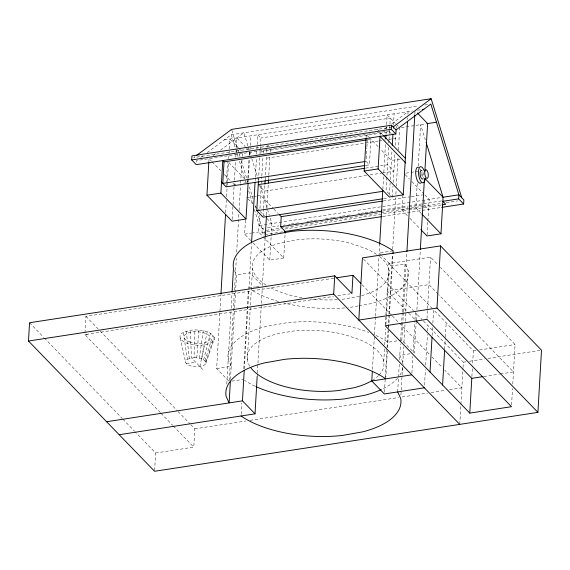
<?xml version="1.0" encoding="UTF-8"?>
<svg xmlns="http://www.w3.org/2000/svg" width="570" height="570" viewBox="0 0 570 570"><rect width="100%" height="100%" fill="white"/><g stroke="black" fill="none" stroke-linecap="round" stroke-linejoin="round"><path stroke-width="0.43" stroke-dasharray="2.85 2.14" d="M187.459 359.2L194.099 357.682L194.406 329.887C201.274 330.115 210.073 330.7 214.106 337.105L205.813 361.971A10.217 4.524 3.3 0 1 193.401 366.539A10.217 4.524 3.3 0 1 187.459 359.2L183.234 332.438L190.116 330.265L194.406 329.887M84.973 332.873L85.927 316.329L333.635 278.26M154.627 470.414L155.631 452.993L135.24 431.925M196.393 162.201L196.486 160.569L390.792 130.708M208.862 161.894L209.047 158.638L211.498 161.175M155.631 452.993L193.779 447.129L194.833 428.839L190.501 424.365M226.133 186.86L226.29 184.21M226.34 183.326L227.558 162.137M228.627 380.931L216.657 368.569L220.896 295.011M225.649 212.596L226.368 200.191M226.568 196.643L227.181 186.012M227.238 185.122L227.387 182.464M227.437 181.581L228.563 162.079M228.769 158.538L229.275 149.675M229.332 148.791L229.888 139.044L238.267 147.694M232.175 219.443L232.973 205.506M233.023 204.637L234.078 186.347M235.923 184.338L234.177 184.609L234.384 181.089M234.434 180.206L235.553 160.847M235.752 157.327L236.009 152.931M236.058 152.048L236.258 148.528M236.315 147.651L236.871 137.969L245.25 146.625M226.789 384.087L230.957 311.762M231.163 308.213L232.033 293.123M229.275 380.66L234.434 291.156M234.484 290.272L236.322 258.367M236.685 252.168L238.88 214.056M239.087 210.515L240.618 183.925M240.668 183.041L242.001 159.999M242.2 156.458L242.457 152.026M230.487 379.392L234.569 308.619M234.619 307.729L236.514 274.882L234.484 270.465M250.764 240.497L244.637 234.163L245.442 220.234M247.608 182.628L247.815 179.108M247.864 178.232L248.976 158.873M249.183 155.353L249.432 150.95L250.743 155.175M248.342 178.944L248.135 182.464L246.931 181.21M248.392 178.061L249.503 158.702M249.71 155.183L249.966 150.786M250.016 149.903L250.216 146.383M250.266 145.507L250.829 135.824M241.174 414.24L241.822 402.919M243.796 368.754L248.349 289.738M244.309 368.847L251.527 243.625M255.153 180.775L255.303 178.125M255.353 177.242L256.479 157.769M256.678 154.228L257.191 145.371M257.241 144.488L257.804 134.755L260.946 137.997L260.504 145.713M247.266 359.948L252.538 268.506M258.509 180.305L259.806 157.776M260.006 154.313L260.454 146.568M253.222 243.034L269.767 260.134L283.725 257.989L258.595 232.018L259.549 215.474M259.948 208.506L261.765 176.964M261.822 176.087L262.934 156.729M263.141 153.209L263.39 148.806M254.363 209.446L259.314 225.485L264.288 230.622L264.053 234.69L261.958 232.524L262.193 228.456L257.483 213.216M263.084 216.315L263.49 209.368M263.54 208.499L264.936 184.195M265.192 179.864L266.539 156.493M266.781 152.204L267.031 147.915M267.081 147.06L267.18 145.343M257.177 376.499L257.334 373.827M257.384 372.944L257.897 364.052M257.946 363.161L262.307 287.594M265.164 238.018L262.407 285.812L249.845 272.831L236.514 274.882M266.489 215.004L266.846 208.805M266.903 207.922L268.228 184.908M268.584 178.716L268.734 176.059M268.791 175.175L269.909 155.703M270.116 152.162L270.322 148.62M269.767 260.134L271.128 236.614M271.178 235.745L271.876 223.554L269.532 215.952M283.725 257.989L285.1 234.12M366.104 137.733L366.289 134.477L368.598 136.857M366.218 158.795L366.866 147.594M366.916 146.732L367.315 139.842M365.904 165.378L369.424 164.837L370.899 139.237L366.503 139.914M380.062 135.589L380.247 132.333M372.459 369.424L374.405 335.637M374.454 334.747L375.48 316.97M375.53 316.079L379.684 244.103M382.848 189.226L383.56 176.835M383.817 172.411L385.548 142.315M386.011 134.349L386.524 125.5M386.574 124.609L387.137 114.876L395.416 123.434M388.583 147.43L386.082 190.822L391.227 196.13M388.833 143.099L388.982 140.498M389.032 139.636L389.331 134.435M389.381 133.572L389.88 124.98M389.93 124.125L390.272 118.118L260.946 137.997M389.417 195.275L390.115 183.084M390.315 179.6L391.982 150.758M393.25 128.763L393.4 126.12M393.45 125.243L394.112 113.8M392.367 197.313L393.015 186.019M393.214 182.542L394.868 153.921M395.366 145.257L395.915 135.76M396.364 128.043L396.456 126.326M385.299 324.9L388.833 263.582L430.528 257.177L437.931 264.822M383.767 361.708L384.536 348.391M384.743 344.843L385.662 328.862M385.918 324.423L386.325 317.319M386.382 316.428L389.039 270.266M384.458 392.181L385.277 377.96M385.327 377.069L386.973 348.619M387.023 347.729L387.999 330.842M388.199 327.28L388.918 314.839M388.968 313.949L392.402 254.434M392.709 249.119L395.666 197.783M395.872 194.242L396.129 189.817M396.328 186.276L398.017 157.071M398.423 149.988L399.698 127.858M385.748 378.836L387.351 350.963M387.557 347.479L388.626 328.94M388.676 328.049L389.445 314.733M389.495 313.849L392.922 254.363M407.393 215.702L401.878 210.002L402.684 196.066M407.614 119.579L407.714 117.819M407.913 114.299L408.07 111.656L391.661 123.847M397.682 391.911L398.487 377.981M398.537 377.105L399.292 364.045M399.541 359.691L400.461 343.796M400.66 340.24L402.249 312.723M402.299 311.833L405.063 263.889L391.74 265.941L382.164 256.051M416.221 321.188L414.376 353.094L401.814 340.112L403.396 312.638M403.446 311.754L406.873 252.375M414.839 114.128L415.046 110.587M400.931 395.053L402.541 367.18M402.741 363.696L403.71 346.866M403.966 342.42L405.142 322.007M405.192 321.117L405.705 312.239M405.755 311.348L408.113 270.508L405.063 263.889M421.351 213.558L415.836 207.858L417.24 183.469M418.252 165.998L420.632 124.638L425.334 139.835M411.896 373.086L412.851 356.542M413.107 352.189L414.924 320.596M414.974 319.713L415.387 312.645L421.964 319.449M416.271 320.304L416.677 313.215M416.884 309.667L420.304 250.294M424.173 200.498L423.93 204.687L428.54 209.446M427.065 235.082L427.828 221.823M427.878 220.939L429.117 199.386L424.515 194.627M426.994 318.488L430.528 257.177M424.515 385.199L425.42 369.524M425.669 365.171L427.443 334.462M427.643 330.928L427.949 325.634M432.138 335.509L432.644 326.66M432.851 323.119L433.613 309.845L473.371 350.913L472.551 365.078M444.65 349.374L445.312 337.875M445.362 336.991L446.182 322.827M459.762 424.379L460.866 405.22M460.916 404.351L462.99 368.377M463.04 367.493L463.346 362.199L422.562 320.069M471.889 376.578L472.501 365.961M511.575 404.957L512.53 388.448M512.779 384.102L515.059 344.508L440.403 267.373M205.813 361.971C204.032 358.858 200.013 358.245 196.764 357.768L198.887 330.037M199.358 358.16L203.248 330.693M199.928 366.56L204.21 344.822M201.702 358.829L207.195 331.818M203.647 359.734L210.458 333.336M205.043 360.803L212.817 335.139M205.891 363.154L214.242 339.1M195.018 156.55L193.608 157.598L392.31 127.06M200.768 157.391L203.618 155.268M207.188 152.618L231.263 134.734L418.53 105.949M213.33 155.46L216.18 153.337M220.462 150.159L243.825 132.803L247.907 145.998M384.529 129.148L387.379 127.032M358.174 305.94L349.738 307.444A87.687 38.853 3.3 0 1 348.085 307.615M359.029 305.784L370.144 303.81A87.687 38.853 3.3 0 0 408.113 270.508M424.686 105.008L428.205 104.467M224.309 139.899L412.431 110.986M417.454 110.217L422.277 109.476M401.323 127.609L425.028 123.968M378.174 141.032L266.439 158.203L265.292 157.028M379.05 140.897L385.213 139.949M388.726 139.408L395.765 138.332L394.055 136.558M243.775 183.134L245.52 182.863M400.147 159.101L391.426 160.441L380.56 149.212M365.591 168.136L387.586 164.758L393.87 171.249L382.434 173.009M366.596 175.439L264.537 191.128L258.26 184.637M370.115 174.897L381.551 173.145M246.746 197.59L252.852 196.65M253.721 196.515L256.343 196.116M257.213 195.98L260.704 195.446L273.379 208.542M405.733 173.152L410.094 172.482M410.97 172.347L414.454 171.812M415.33 171.677L417.945 171.278M383.567 198.666L387.971 197.989M383.197 200.975L410.45 196.785M411.326 196.65L422.755 194.897M259.314 225.485L443.075 197.241M262.193 228.456L263.953 228.185M267.472 227.644L278.901 225.891M283.297 225.214L285.057 224.943M288.57 224.402L290.329 224.131M291.213 223.996L294.726 223.454M295.609 223.319L299.122 222.785M307.038 221.566L308.798 221.295M309.674 221.16L313.194 220.618M314.07 220.483L317.59 219.942M325.498 218.73L331.655 217.783M332.531 217.647L336.051 217.106M339.57 216.564L341.323 216.294M342.207 216.158L350.115 214.947M358.031 213.729L359.791 213.458M360.668 213.322L364.187 212.781M365.064 212.646L369.46 211.969M370.343 211.833L372.98 211.434M376.499 210.893L378.252 210.622M382.648 209.945L408.149 206.027M409.025 205.891L441.558 200.889M382.62 211.035L408.113 207.117M408.989 206.981L422.178 204.958M266.048 230.351L380.347 212.788M381.223 212.653L421.665 206.433M422.548 206.297L441.885 203.326M446.282 202.649L457.71 200.897M244.637 234.163L250.743 233.23M251.612 233.094L258.595 232.018M401.878 210.002L407.985 209.062M408.861 208.926L415.836 207.858M261.958 232.524L281.302 229.553M284.822 229.012L407.913 210.095M408.79 209.96L441.322 204.958M264.936 234.555L282.52 231.855M382.748 216.45L421.508 210.53M422.313 210.366L440.774 207.53M393.129 250.814L379.171 252.959L381.565 255.431M248.449 287.957L255.431 286.888M256.3 286.753L259.792 286.218M160.37 412.609L84.873 334.618L333.464 296.414M337.853 295.737L350.151 293.849M186.433 363.66L195.738 362.235M216.657 368.569L231.242 366.325L228.192 359.706A87.687 38.853 3.3 0 1 266.169 326.411L286.575 322.777A87.687 38.853 3.3 0 1 368.769 332.417M401.814 340.112L387.857 342.257A87.687 38.853 3.3 0 0 373.471 334.348M231.84 381.145L243.176 379.406M410.087 353.756L399.791 355.338L402.84 361.957A87.687 38.853 3.3 0 1 403.083 364.501M473.371 350.913L475.971 350.514M479.448 349.98L515.059 344.508M463.346 362.199L465.975 361.793M469.488 361.252L484.422 358.958M487.934 358.416L539.74 350.457M483.944 376.478L499.584 374.077M500.453 373.941L513.477 371.939L438.822 294.811M194.833 428.839L245.784 421.009M250.173 420.339L398.622 397.518M402.135 396.984L427.607 393.065M431.127 392.523L445.177 390.365M449.573 389.695L461.871 387.799L444.778 370.151M84.873 334.618L87.246 334.519M194.099 357.682L196.764 357.768M396.556 124.609L398.131 126.234M391.198 133.608L389.481 131.841L260.155 151.713L261.295 152.895M377.368 129.354L382.698 134.862M421.009 174.441L424.073 177.612M369.168 137.448L378.145 146.718M405.199 174.669L409.424 179.037M411.839 181.531L423.909 193.999M366.068 161.381L369.424 164.837M409.851 218.232L420.268 228.998M438.202 294.17L428.946 284.608L387.251 291.014L408.113 312.567M388.833 263.582L433.001 309.211M268.278 145.571L269.325 146.654M363.632 259.179L413.535 310.736M408.726 313.201L415.473 320.169M245.848 147.245L248.841 150.33M238.866 148.314L241.26 150.786M362.157 284.786L391.725 315.338M392.345 315.972L429.524 354.39M431.967 356.906L442.341 367.629M228.819 162.507L244.516 178.716M273.985 209.162L278.21 213.529M212.111 161.809L220.697 170.672M224.373 174.47L230.501 180.804M232.952 183.34L234.177 184.609M247.971 198.852L252.873 203.917M255.332 206.454L257.17 208.356M257.783 208.99L259.621 210.886M260.233 211.52L264.523 215.952M266.974 218.488L271.876 223.554M202.678 369.396L191.548 357.903L190.116 330.265M85.927 316.329L99.543 330.393M100.163 331.028L177.512 410.942M178.125 411.583L189.881 423.724M160.982 413.25L172.739 425.391M173.358 426.032L193.779 447.129M29.554 322.734L43.769 337.426M44.389 338.06L122.258 418.515M122.878 419.149L134.62 431.283M248.164 146.825L249.183 150.124M251.783 158.553L258.566 180.498M260.134 185.564L269.268 215.111M231.833 130.238L237.59 148.863M237.854 149.71L238.901 153.102M239.165 153.943L239.949 156.486M241.26 160.719L247.273 180.191M247.537 181.039L248.064 182.735M249.368 186.967L253.037 198.823M255.132 205.592L255.916 208.136M231.263 134.734L235.852 149.582M236.108 150.409L236.878 152.881M237.134 153.729L238.182 157.106M239.486 161.324L246.789 184.965M248.62 190.872L253.052 205.221M180.22 337.982L185.67 362.492M186.305 331.134L189.29 358.423M402.819 367.892A87.687 38.853 3.3 0 1 399.677 375.48M397.618 378.159A87.687 38.853 3.3 0 1 381.907 389.274M255.039 386.161A87.687 38.853 3.3 0 1 244.487 380.29M344.715 307.914A87.687 38.853 3.3 0 1 283.639 302.891M278.416 301.466A87.687 38.853 3.3 0 1 251.819 290.166M379.549 256.514A68.535 30.367 3.3 0 1 359.364 296.293L343.418 299.129A68.535 30.367 3.3 0 1 340.881 299.385M337.426 299.649A68.535 30.367 3.3 0 1 310.593 298.979M302 297.754A68.535 30.367 3.3 0 1 269.767 287.294M266.197 285.2A68.535 30.367 3.3 0 1 282.221 242.485L298.167 239.642A68.535 30.367 3.3 0 1 350.472 243.362L365.42 248.399A68.535 30.367 3.3 0 1 376.699 254.434M379.143 374.982A68.535 30.367 3.3 0 0 360.147 339.841L345.199 334.804A68.535 30.367 3.3 0 0 292.894 331.084L276.942 333.927A68.535 30.367 3.3 0 0 249.831 366.332M378.53 375.623A68.535 30.367 3.3 0 1 373.165 379.891M420.339 169.026A8.172 3.178 81.3 0 1 421.102 170.587M421.729 172.468A8.172 3.178 81.3 0 1 422.413 176.643M214.106 337.105A17.193 7.617 3.3 0 1 193.223 344.786A17.193 7.617 3.3 0 1 183.234 332.438M422.947 172.304A4.375 1.703 81.3 0 1 423.296 178.325M189.532 341.893A13.074 5.793 3.3 0 0 210.159 338.73A13.074 5.793 3.3 0 0 191.805 332.004A13.074 5.793 3.3 0 0 189.532 341.893"/><path stroke-width="0.85" d="M537.916 412.367L436.969 308.078L358.815 320.091L362.399 257.904L440.553 245.891L541.5 350.187L537.916 412.367L154.577 471.283L28.5 341.024L29.554 322.734L334.733 275.837L351.911 293.579L352.965 275.289L336.272 277.854M191.698 159.935L191.933 155.867L391.512 125.193L396.065 129.896L395.829 133.971L196.251 164.645L191.698 159.935L391.276 129.262L395.829 133.971M248.085 183.333L246.026 219.037L232.068 221.181L206.939 195.218L208.812 162.714M246.026 219.037L220.896 193.073L222.77 160.569L224.024 161.866L222.785 183.397L365.192 161.51M220.946 294.127L225.549 214.37M232.083 292.232L233.465 268.263A87.687 38.853 3.3 0 1 271.441 234.961L291.847 231.327A87.687 38.853 3.3 0 1 393.129 250.814L392.972 253.472M230.337 382L229.133 402.905L226.083 396.285A87.687 38.853 3.3 0 1 264.06 362.983L284.459 359.349A87.687 38.853 3.3 0 1 385.748 378.836M119.187 434.718L255.025 413.834L242.464 400.853L244.202 370.628M251.577 242.742L255.046 182.55M382.691 198.795L263.034 217.184L256.757 210.693L258.459 181.167M264.936 184.195L265.136 180.733M255.025 413.834L257.177 376.499M265.214 237.134L266.439 215.888M268.328 183.141L268.534 179.6M285.15 233.237L285.257 231.47L280.647 226.703L281.224 216.65L279.414 214.776M459.762 424.379L333.678 294.12L334.733 275.837M407.507 121.339L403.268 194.876L389.317 197.02L364.18 171.05L366.054 138.546M403.268 194.876L378.138 168.905L380.012 136.401L405.783 163.02M424.365 387.814L384.358 393.963L371.79 380.981L372.353 371.198M379.684 244.103L382.798 190.109M385.755 138.774L385.961 135.233M391.276 129.262L391.512 125.193M392.288 145.478L392.944 134.043M406.923 251.491L414.789 115.019M420.354 249.411L424.394 179.4M424.907 170.537L427.614 123.569L417.44 113.06M430.029 372.032L432.032 337.276M420.881 229.632L427.008 235.966L440.966 233.821L443.075 197.241L426.118 142.372M436.969 308.078L440.553 245.891M442.598 385.014L444.6 350.265M441.65 207.394L463.631 204.017L458.658 198.88L458.893 194.812L430.842 104.061L396.065 129.896M463.631 204.017L463.866 199.949L458.893 194.812L443.075 197.241L424.686 178.246M469.78 413.1L385.249 325.762L426.944 319.357L511.475 406.688L469.78 413.1L471.789 378.352L416.086 320.803M196.422 155.51L231.57 129.39L431.148 98.717L461.771 197.783M393.186 126.925L431.148 98.717M422.277 109.476L423.888 109.226M426.788 123.697L436.449 122.208M224.024 161.866L366.432 139.978M365.028 165.514L226.133 186.86L221.531 182.101M258.26 184.637L364.714 168.271M206.939 195.218L220.896 193.073M364.18 171.05L378.138 168.905M256.757 210.693L382.563 191.363M281.224 216.65L382.32 201.11M458.658 198.88L442.84 201.31L445.719 204.288L442.206 204.822M280.647 226.703L381.736 211.171M284.273 231.584L381.95 216.607M28.5 341.024L333.678 294.12M106.618 421.736L242.464 400.853M371.79 380.981L411.797 374.832M471.789 378.352L483.075 376.613M383.311 135.496L405.377 158.296M421.964 214.185L440.966 233.821M352.965 275.289L360.924 283.511M397.682 391.911L400.731 398.537A87.687 38.853 3.3 0 1 362.762 431.832L342.356 435.466A87.687 38.853 3.3 0 1 241.067 415.979M381.202 389.602A87.687 38.853 3.3 0 1 364.871 395.252L344.465 398.886A87.687 38.853 3.3 0 1 255.873 386.553M372.409 380.368A68.535 30.367 3.3 0 1 354.091 387.735L338.145 390.578A68.535 30.367 3.3 0 1 250.921 367.892M421.137 182.813A8.172 3.178 81.3 0 1 415.95 175.852A8.172 3.178 81.3 0 1 418.601 167.231M425.206 178.225A8.172 3.178 81.3 0 1 420.859 181.367A8.172 3.178 81.3 0 1 418.85 169.012A8.172 3.178 81.3 0 1 423.895 170.159M422.961 178.845A4.375 1.703 81.3 0 1 420.111 174.555A4.375 1.703 81.3 0 1 422.078 170.85M424.835 171.249A4.375 1.703 81.3 0 0 426.752 178.31A4.375 1.703 81.3 0 0 427.935 172.589A4.375 1.703 81.3 0 0 424.835 171.249"/></g></svg>
